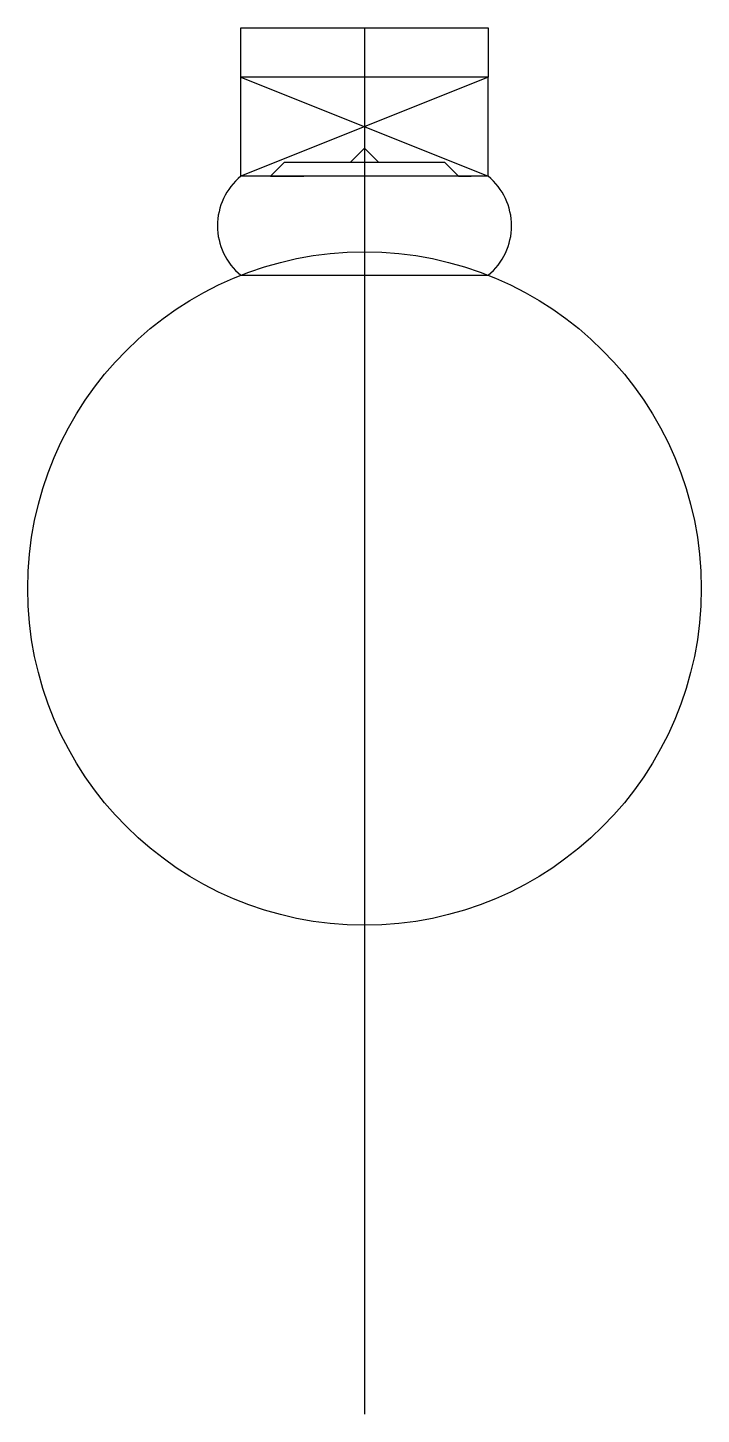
# Model space of a CAD drawing. Header units: millimetres. Extents: x -34 to 34, y -140 to 0.
import ezdxf

# ---------------------------------------------------------------- set-up
doc = ezdxf.new("R2010")
doc.units = ezdxf.units.MM
doc.layers.get('0').update_dxf_attribs({"linetype": 'CONTINUOUS'})

msp = doc.modelspace()

# ---------------------------------------------------------------- linework, layer by layer
for p, q in [((0, 0), (0, -140)), ((12.5, -5), (-12.5, -5)), ((-1.41, -13.59), (0, -12.17)), ((1.41, -13.59), (0, -12.17)), ((-9.5, -15), (-8.09, -13.59)), ((-8.09, -13.59), (8.09, -13.59)), ((-1.41, -13.59), (0.85, -13.59)), ((1.41, -13.59), (3.41, -13.59)), ((9.5, -15), (8.09, -13.59)), ((-9.5, -15), (-6.13, -15)), ((9.5, -15), (10.77, -15))]:
    msp.add_line(p, q)
msp.add_lwpolyline([(12.5, -5), (-12.5, -5), (-12.5, 0), (12.5, 0)], close=True)
msp.add_lwpolyline([(-12.5, -25), (12.5, -25, 0.469338), (12.5, -15), (12.5, -5), (-12.5, -15), (-12.5, -5), (12.5, -15), (-12.5, -15, 0.469338)], format="xyb", close=True)
msp.add_circle((0, -56.62), 34)

doc.saveas('drawing.dxf')
